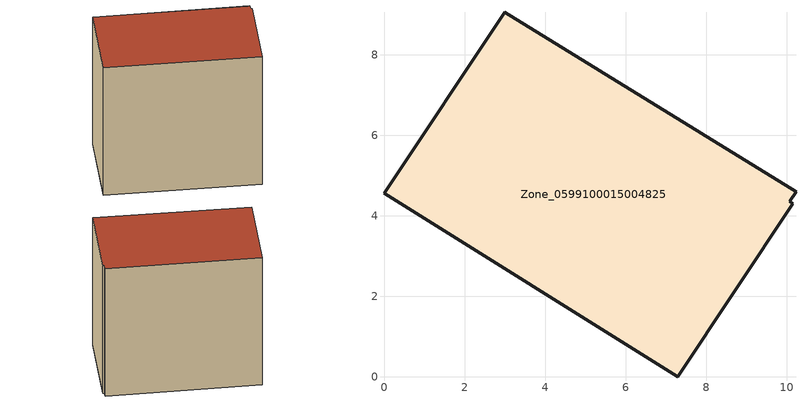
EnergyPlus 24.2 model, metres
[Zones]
Zone_0599100015004825
 floor ground (C_G): 10.14,4.31 7.28,0 0,4.56 2.99,9.06 10.23,4.6 10.07,4.36 z0.86
 wall outside (C_F): 10.23,4.6 2.99,9.06 0,4.56 7.28,0 10.14,4.31 10.07,4.36 10.23,4.6 z0.86:8.74
 roof outside (C_R): 7.28,0 10.14,4.31 10.07,4.36 10.23,4.6 2.99,9.06 0,4.56 z8.74
[BUILDING]
Pand.0599100015004825: North Axis=0; Terrain=City; Loads Convergence Tolerance Value=0.04; Temperature Convergence Tolerance Value=0.4; Solar Distribution=FullExterior; Maximum Number of Warmup Days=25; Minimum Number of Warmup Days=1
[Site:Location]
Rotterdam.The.Hague.AP_ZH_NLD Design_Conditions: Latitude=51.96; Longitude=4.45; Time Zone=1; Elevation=-4.5
[SITE:GROUNDTEMPERATURE:BUILDINGSURFACE]
18, 18, 18, 18, 18, 18, 18, 18, 18, 18, 18, 18
[MATERIAL] Thermal Absorptance=0.9; Solar Absorptance=0.7; Visible Absorptance=0.7
Name | Roughness | Thickness | Conductivity | Density | Specific Heat
G.TI.1975-1991 | MediumSmooth | 0.15 | 0.288461 | 540 | 1210
F.TI.1975-1991 | Rough | 0.3 | 0.230769 | 1920 | 840
R.TI.1975-1991 | MediumRough | 0.2 | 0.153846 | 1500 | 1000
[CONSTRUCTION]
C_G: G.TI.1975-1991
C_F: F.TI.1975-1991
C_R: R.TI.1975-1991
[ZONE]
Zone_0599100015004825: Type=1; Multiplier=1; Ceiling Height=Autocalculate; Volume=Autocalculate; Floor Area=autocalculate; Part of Total Floor Area=Yes
[ZONEINFILTRATION:DESIGNFLOWRATE]
Infil_Zone_0599100015004825: Zone or ZoneList or Space or SpaceList=Zone_0599100015004825; Schedule=AlwaysOn; Design Flow Rate Calculation Method=Flow/Area; Flow Rate per Floor Area=0.003; Constant Term Coefficient=1; Temperature Term Coefficient=0; Velocity Term Coefficient=0; Velocity Squared Term Coefficient=0
[HVACTEMPLATE:ZONE:IDEALLOADSAIRSYSTEM]
Zone_0599100015004825: Maximum Heating Supply Air Temperature=50; Minimum Cooling Supply Air Temperature=13; Maximum Heating Supply Air Humidity Ratio=0.0156; Minimum Cooling Supply Air Humidity Ratio=0.0077; Heating Limit=NoLimit; Cooling Limit=NoLimit; Dehumidification Control Type=ConstantSensibleHeatRatio; Cooling Sensible Heat Ratio=0.7; Dehumidification Setpoint=60; Humidification Control Type=None; Humidification Setpoint=30; Outdoor Air Method=None; Outdoor Air Flow Rate per Person=0.00944; Outdoor Air Flow Rate per Zone Floor Area=0; Outdoor Air Flow Rate per Zone=0; Demand Controlled Ventilation Type=None; Outdoor Air Economizer Type=NoEconomizer; Heat Recovery Type=None; Sensible Heat Recovery Effectiveness=0.7; Latent Heat Recovery Effectiveness=0.65
[ZONECONTROL:THERMOSTAT]
ThermostatControl_Zone_0599100015004825: Zone or ZoneList=Zone_0599100015004825; Control Type Schedule=DualSetpointControlType; Control 1=Thermostat_Zone_0599100015004825; Temperature Difference Between Cutout And Setpoint=0
[THERMOSTATSETPOINT:DUALSETPOINT]
Thermostat_Zone_0599100015004825: Heating Setpoint Temperature Schedule=HeatingSetpoint_Zone_0599100015004825; Cooling Setpoint Temperature Schedule=CoolingSetpoint_Zone_0599100015004825
[SCHEDULE:COMPACT]
HeatingSetpoint_Zone_0599100015004825: Through: 12/31, For: AllDays, Until: 24:00, 21
CoolingSetpoint_Zone_0599100015004825: Through: 12/31, For: AllDays, Until: 24:00, 24
DualSetpointControlType: Through: 12/31, For: AllDays, Until: 24:00, 4
AlwaysOn: Through: 12/31, For: AllDays, Until: 24:00, 1
